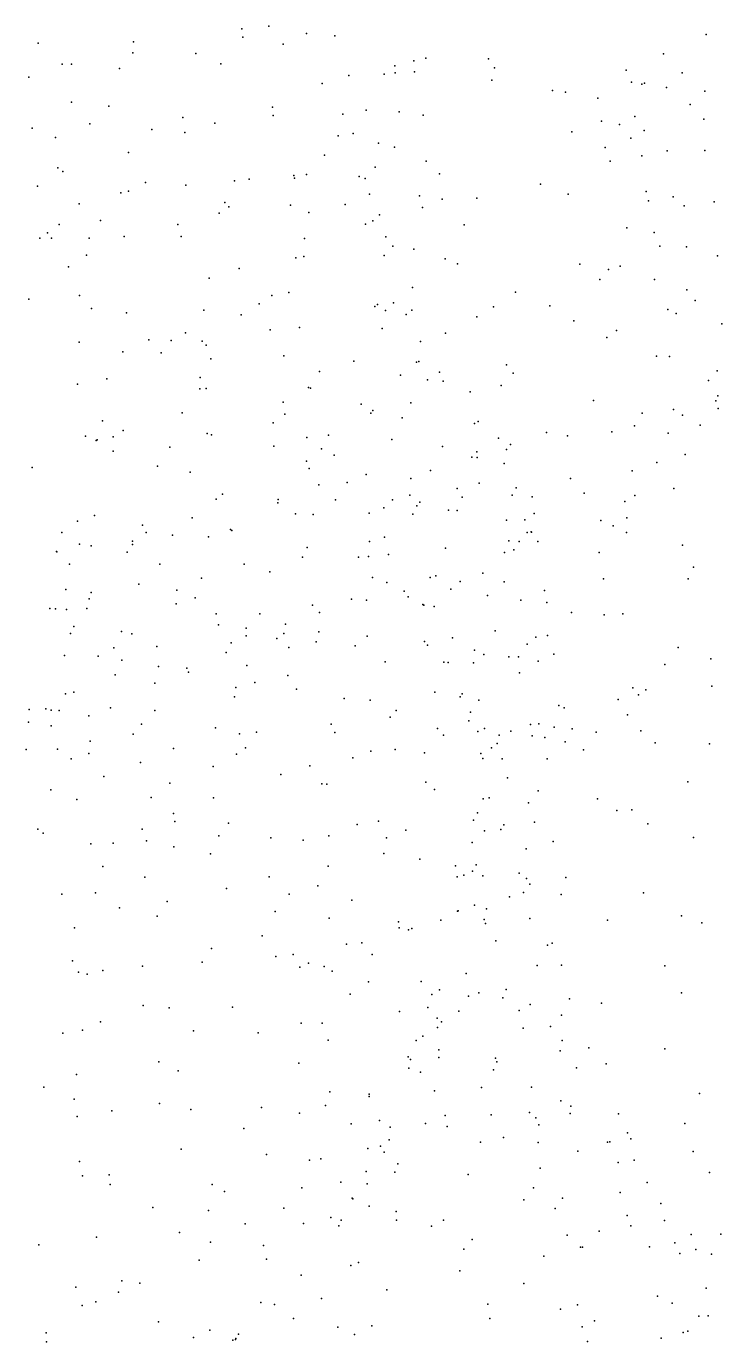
# Model space of a CAD drawing. Header units: metres. Extents: x -25 to 25, y -27.7 to 27.8.
# Drawn here: x -3.328 to -2.622, y -4.006 to -2.671 of the extents above; entities that cross this region are included whole.
import ezdxf

# ---------------------------------------------------------------- set-up
doc = ezdxf.new("R2010")
doc.units = ezdxf.units.M

msp = doc.modelspace()

# ---------------------------------------------------------------- linework, layer by layer
for p in [(-3.0819, -2.6707, 1.5901), (-3.1092, -2.6731, -8.9684), (-3.1084, -2.6816, -4.5809), (-3.0436, -2.6779, -21.5223), (-3.0149, -2.6805, -5.6126), (-2.6381, -2.679, -9.184), (-3.3159, -2.6877, -4.2875), (-3.2198, -2.6976, -4.4014), (-3.2193, -2.6865, -5.5174), (-3.0675, -2.6887, -4.6423), (-3.2917, -2.7092, -5.4174), (-3.2822, -2.7092, -0.6985), (-3.1558, -2.6983, -4.506), (-3.1305, -2.7089, -5.5672), (-2.9539, -2.711, 24.0382), (-2.9348, -2.7058, -5.519), (-2.9224, -2.7031, -9.035), (-2.8589, -2.7037, -0.8813), (-2.6812, -2.6987, 6.3703), (-3.3256, -2.7223, -4.2164), (-3.2333, -2.7134, 24.0606), (-3.0006, -2.7206, -4.9336), (-2.9648, -2.7194, -0.8061), (-2.9535, -2.7179, -5.2722), (-2.9341, -2.717, -5.4374), (-2.853, -2.7129, 27.0808), (-2.7194, -2.7154, 6.2405), (-2.6624, -2.7181, 24.057), (-3.0278, -2.7287, -4.697), (-2.8554, -2.7255, -9.0846), (-2.7939, -2.736, 24.0487), (-2.7809, -2.7377, -9.1287), (-2.7137, -2.7273, -9.1586), (-2.7035, -2.7296, 6.0291), (-2.7007, -2.7284, 26.9701), (-2.6784, -2.7327, -0.9119), (-2.6395, -2.7366, 5.8855), (-3.2823, -2.7477, -4.266), (-2.7481, -2.7437, 1.6279), (-2.6543, -2.75, -9.1891), (-3.2444, -2.7517, -8.9061), (-3.1692, -2.7633, -8.9327), (-3.0782, -2.7528, -8.9601), (-3.0775, -2.7612, 24.0542), (-3.0067, -2.76, -4.7903), (-2.9831, -2.7558, -8.999), (-2.9497, -2.7575, 27.1208), (-2.9251, -2.7609, -5.3799), (-2.7104, -2.7623, 6.1334), (-3.3219, -2.774, -8.8932), (-3.2634, -2.7697, 27.1623), (-3.2007, -2.7756, -0.6906), (-3.1366, -2.7691, -4.4581), (-2.7743, -2.7777, -25.0705), (-2.7442, -2.767, -17.1091), (-2.7261, -2.7703, -16.6445), (-2.7008, -2.7764, 6.2999), (-2.6405, -2.7649, -24.8077), (-3.2985, -2.7837, -5.3763), (-3.1671, -2.7786, -5.5052), (-3.0114, -2.7818, -25.8139), (-2.9963, -2.7794, -4.8586), (-2.9707, -2.7894, -5.1043), (-2.7144, -2.7843, 6.2005), (-3.2242, -2.7987, -4.2727), (-3.0254, -2.8017, -16.1895), (-2.9545, -2.7935, -5.192), (-2.7406, -2.7938, -0.8137), (-2.7033, -2.8021, -9.1722), (-2.6777, -2.797, 5.9851), (-2.6395, -2.7968, 24.076), (-3.2959, -2.8144, -4.1131), (-3.2908, -2.8181, 24.0859), (-2.9738, -2.8137, -5.0129), (-2.9223, -2.8078, -0.7457), (-2.7355, -2.8077, 24.0685), (-3.2071, -2.8294, -5.4602), (-3.1167, -2.8275, -4.4082), (-3.1018, -2.8259, 27.1154), (-3.0564, -2.8223, -4.5165), (-3.0558, -2.8248, -5.5687), (-3.0437, -2.8213, -8.9646), (-2.9902, -2.8231, -4.7328), (-2.9842, -2.8252, -0.7026), (-2.9086, -2.8206, -5.4403), (-2.8061, -2.8309, -25.4366), (-3.3165, -2.8331, -0.6559), (-3.232, -2.8397, 27.1172), (-3.2242, -2.8381, -4.2045), (-3.1661, -2.8321, -4.3205), (-2.9797, -2.8413, -8.9983), (-2.9289, -2.843, -5.2456), (-2.7782, -2.841, -9.1417), (-2.6989, -2.8383, 6.1357), (-2.6717, -2.8437, 6.3661), (-3.2744, -2.8509, -5.391), (-3.1267, -2.8495, 24.0776), (-3.1224, -2.8539, -8.9389), (-3.0599, -2.8523, -0.6719), (-3.0045, -2.8518, -4.5826), (-2.926, -2.8546, 27.0416), (-2.9061, -2.8463, -5.343), (-2.8708, -2.8453, 24.068), (-2.6967, -2.8478, 6.2743), (-2.6605, -2.853, -0.7586), (-2.63, -2.8489, 5.9013), (-3.2527, -2.8678, -4.0985), (-3.1322, -2.8604, -5.4957), (-3.0414, -2.8596, 24.0731), (-2.9837, -2.8717, -4.6527), (-2.9763, -2.8682, -4.8389), (-2.9696, -2.8623, -5.509), (-3.3065, -2.8805, -19.2426), (-3.2945, -2.872, -3.8632), (-3.2287, -2.884, -19.533), (-3.1741, -2.8721, -21.7014), (-3.1709, -2.8841, -0.6361), (-2.9632, -2.8844, -4.9627), (-2.8835, -2.8722, -9.079), (-2.7185, -2.8753, -0.7247), (-2.6909, -2.8801, -9.1872), (-3.3143, -2.8857, -3.6948), (-3.3024, -2.886, 27.0754), (-3.2642, -2.8859, -3.9805), (-3.0458, -2.8861, 27.0617), (-2.9561, -2.894, 24.0757), (-2.9347, -2.8971, -17.0111), (-2.685, -2.8938, 6.087), (-2.6581, -2.8945, 5.9755), (-3.2668, -2.903, -0.6188), (-3.0546, -2.9058, -4.3949), (-3.0464, -2.9046, -5.5372), (-2.965, -2.9036, -4.7716), (-2.9029, -2.9067, -5.2882), (-2.6264, -2.9037, -25.2977), (-3.2851, -2.915, -16.187), (-3.1121, -2.9168, -4.2893), (-2.8905, -2.912, -0.6625), (-2.7664, -2.9122, -9.1554), (-2.7373, -2.9177, -17.334), (-2.7252, -2.9141, -21.4135), (-3.1424, -2.9266, -4.2125), (-2.936, -2.9358, -5.114), (-2.7458, -2.9279, 26.8645), (-2.6906, -2.9277, 6.1814), (-2.6578, -2.9383, 6.3509), (-3.3253, -2.9477, -3.5875), (-3.2741, -2.944, -5.3731), (-3.0789, -2.9442, 24.0958), (-3.0616, -2.941, 1.528), (-2.9553, -2.9514, -5.4488), (-2.8316, -2.9406, 24.1038), (-2.6493, -2.9492, -0.6499), (-3.2617, -2.9571, -3.6451), (-3.2265, -2.9616, -3.7876), (-3.1477, -2.9589, -4.1382), (-3.1101, -2.9638, -5.4758), (-3.0917, -2.9524, -8.9171), (-2.9744, -2.9552, -16.5665), (-2.9716, -2.9532, -4.5365), (-2.9636, -2.9593, -0.6085), (-2.9425, -2.9635, -4.8335), (-2.9369, -2.9588, -5.0171), (-2.8538, -2.9557, -9.1054), (-2.7968, -2.9547, 1.5903), (-2.6769, -2.9583, 6.2593), (-2.6686, -2.9623, 6.099), (-3.0507, -2.9764, -4.2973), (-2.9667, -2.9777, -9.0037), (-2.8707, -2.9657, -5.3342), (-2.7724, -2.9697, -0.6221), (-2.6223, -2.9729, 6.407), (-3.2743, -2.9913, 24.1514), (-3.2036, -2.9891, -0.5649), (-3.1811, -2.9898, -3.8586), (-3.1663, -2.9819, -5.4359), (-3.1494, -2.9904, -4.0384), (-3.0806, -2.9788, -4.2293), (-2.928, -2.9909, -4.7704), (-2.9025, -2.9824, -5.1783), (-2.7388, -2.9867, 24.1266), (-2.7292, -2.9795, -9.175), (-3.23, -3.0011, -8.7982), (-3.1912, -3.0024, -3.7341), (-3.1454, -2.9945, 27.0007), (-3.1409, -3.0083, -3.9697), (-3.0665, -3.0054, -0.5621), (-2.9955, -3.0106, -0.5589), (-2.9321, -3.0117, 26.9261), (-2.9297, -3.0112, -4.6355), (-2.8408, -3.0146, -0.5807), (-2.6883, -3.0056, 26.7062), (-2.6752, -3.0059, -0.5822), (-3.2462, -3.0288, -3.5683), (-3.1517, -3.0273, -3.7932), (-3.0304, -3.0213, 24.1389), (-2.9484, -3.0251, -4.4345), (-2.9207, -3.0296, -5.4391), (-2.9088, -3.0219, -0.5605), (-2.905, -3.0311, -4.96), (-2.8339, -3.023, 24.1444), (-2.6357, -3.0303, 6.1675), (-2.6268, -3.0207, -19.9286), (-3.2759, -3.0341, -0.5503), (-3.1518, -3.0389, -0.533), (-3.1455, -3.0385, -8.8541), (-3.0415, -3.0374, -4.1818), (-3.0396, -3.0383, 26.9391), (-2.8776, -3.0419, -5.1451), (-2.8461, -3.0354, -5.3411), (-3.0675, -3.0525, -5.4734), (-2.9882, -3.0544, -4.2881), (-2.9379, -3.0532, 24.159), (-2.7524, -3.0506, -0.5402), (-2.6283, -3.051, 6.2373), (-2.6261, -3.0458, 26.1325), (-3.2508, -3.0713, -16.6952), (-3.17, -3.0632, 24.1839), (-3.0658, -3.0646, -0.5203), (-2.9784, -3.0637, -5.4685), (-2.9764, -3.0609, -21.6128), (-2.9467, -3.0684, -9.01), (-2.8693, -3.0721, -0.5211), (-2.7031, -3.0636, 25.8797), (-2.6711, -3.0598, 25.967), (-2.662, -3.0657, -9.21), (-2.6259, -3.0588, 26.2415), (-3.2298, -3.0813, -0.5201), (-3.1445, -3.0843, 26.9129), (-3.0774, -3.0732, -3.9162), (-2.873, -3.0741, -5.4059), (-2.8, -3.0831, 24.195), (-2.7339, -3.0826, -9.1661), (-2.7107, -3.0763, 26.063), (-2.6767, -3.084, 26.5153), (-2.6442, -3.0757, 26.3928), (-3.268, -3.0868, -16.9232), (-3.2572, -3.0913, 24.224), (-3.2561, -3.0907, -3.4765), (-3.2399, -3.0877, -8.7353), (-3.1822, -3.0982, -5.4089), (-3.1401, -3.0857, -3.6061), (-3.0768, -3.0972, -8.8818), (-3.0434, -3.0882, -4.0326), (-3.0213, -3.086, 24.1871), (-2.9572, -3.0902, -0.5014), (-2.9055, -3.0974, -4.4338), (-2.8489, -3.0889, 26.7713), (-2.8365, -3.0955, 25.7915), (-2.7788, -3.0866, 26.7023), (-3.24, -3.102, 26.894), (-3.0284, -3.0997, -19.7948), (-3.0155, -3.1062, 26.869), (-2.8757, -3.1082, -4.6763), (-2.8708, -3.1029, -4.8176), (-2.8705, -3.1085, -9.077), (-2.8406, -3.1003, 25.8902), (-2.6592, -3.1054, 25.6869), (-3.3222, -3.1186, 26.8646), (-3.1949, -3.1174, -3.5065), (-3.1616, -3.1236, -8.7893), (-3.0435, -3.1122, -3.8595), (-3.041, -3.1198, -0.4829), (-2.9178, -3.1217, 25.7394), (-2.8432, -3.1145, -5.0945), (-2.7133, -3.1222, 26.3309), (-2.6881, -3.1135, 24.2303), (-3.0312, -3.1364, 24.2238), (-3.0024, -3.134, -3.9772), (-2.9831, -3.1257, -4.1262), (-2.9379, -3.1299, 25.8238), (-2.8683, -3.1346, -4.499), (-2.7756, -3.1299, 26.135), (-3.1353, -3.1508, 24.2464), (-3.1289, -3.1458, -3.527), (-3.0724, -3.1511, 25.785), (-3.0141, -3.1514, -3.7058), (-2.9564, -3.1515, 1.5191), (-2.9387, -3.1469, 25.9271), (-2.8907, -3.14, 25.9962), (-2.8856, -3.149, -4.3864), (-2.8348, -3.1469, 25.5341), (-2.8309, -3.1394, -0.4651), (-2.8146, -3.1484, 26.6456), (-2.7617, -3.1449, 26.5377), (-2.7105, -3.1471, -17.594), (-2.6709, -3.1401, -0.4437), (-3.0728, -3.1545, -5.445), (-2.9802, -3.1651, -3.903), (-2.9651, -3.1598, -4.0389), (-2.9318, -3.1576, -5.422), (-2.9285, -3.1538, -4.2157), (-2.8997, -3.1622, -9.0408), (-2.8906, -3.1625, 26.6994), (-2.8125, -3.1654, -5.288), (-2.7207, -3.1534, -20.0893), (-3.276, -3.1733, 25.6737), (-3.2588, -3.1674, 25.8445), (-3.21, -3.1774, -0.4703), (-3.1596, -3.1699, 25.6899), (-3.0547, -3.1658, 25.6148), (-3.037, -3.1663, 26.7943), (-2.9358, -3.1662, -0.4479), (-2.8406, -3.1723, -4.7677), (-2.822, -3.1719, -9.11), (-2.7451, -3.1726, 1.5898), (-2.7323, -3.1779, -0.4167), (-2.7184, -3.1699, 25.4844), (-3.292, -3.1848, 1.3715), (-3.2063, -3.1846, 25.6197), (-3.1795, -3.1875, 26.8037), (-3.143, -3.1891, -5.4124), (-3.1207, -3.1817, -8.7878), (-3.1194, -3.1828, 25.9231), (-2.9645, -3.1893, -8.9519), (-2.8198, -3.1846, 26.2762), (-2.8156, -3.184, -5.3575), (-2.8152, -3.1843, -5.0839), (-2.719, -3.1848, 24.2864), (-3.2975, -3.2039, -8.6075), (-3.2969, -3.2042, -3.3391), (-3.274, -3.1964, -5.3626), (-3.2623, -3.1984, 26.763), (-3.2257, -3.2046, -3.3706), (-3.2203, -3.1936, 25.9338), (-3.2203, -3.1969, -8.6744), (-3.0429, -3.1998, -3.5292), (-2.9798, -3.194, -3.7644), (-2.9025, -3.2006, 26.1451), (-2.8428, -3.205, -4.6391), (-2.8383, -3.1931, 25.4439), (-2.8333, -3.2024, -4.8587), (-2.8277, -3.1938, -4.9389), (-2.809, -3.1939, -5.2193), (-2.7466, -3.205, 25.4034), (-2.6621, -3.1975, -0.3825), (-3.2843, -3.2168, 25.5107), (-3.1926, -3.2168, 24.2231), (-3.1068, -3.2167, -3.4375), (-3.0478, -3.2098, 25.4774), (-2.991, -3.2098, -3.606), (-2.9807, -3.2092, 26.0712), (-2.9603, -3.2071, 24.2835), (-3.1502, -3.2312, 26.7245), (-3.0808, -3.2247, 24.3221), (-2.9766, -3.2305, 26.6708), (-2.9183, -3.2303, -4.1719), (-2.9124, -3.2287, -19.5627), (-2.8646, -3.2261, -4.4245), (-2.7422, -3.2316, -9.135), (-2.6564, -3.2317, -9.2028), (-2.651, -3.2198, 25.458), (-3.2878, -3.2426, 26.0942), (-3.2623, -3.2455, -19.1747), (-3.2138, -3.2372, -5.3861), (-3.1753, -3.2433, 24.3563), (-2.962, -3.2355, -3.7001), (-2.9445, -3.2442, -3.8481), (-2.8972, -3.2422, -5.3916), (-2.8876, -3.2346, 26.3319), (-2.8429, -3.2348, -0.3847), (-2.8022, -3.2437, -9.0927), (-3.2642, -3.2522, 25.4286), (-3.1759, -3.2571, -8.6595), (-3.1568, -3.2509, -3.3571), (-3.0374, -3.2584, -19.9858), (-2.9979, -3.2525, -0.3843), (-2.9828, -3.2535, -8.8898), (-2.9406, -3.25, 26.5755), (-2.9257, -3.2577, 25.3482), (-2.9245, -3.2585, 26.4733), (-2.8599, -3.2486, 24.2939), (-2.8261, -3.2534, 25.3344), (-2.7997, -3.2559, -5.2573), (-3.3043, -3.2619, -8.5338), (-3.2985, -3.2621, -5.3475), (-3.2871, -3.2628, -3.2844), (-3.2665, -3.262, -0.4482), (-3.1353, -3.2673, 26.1283), (-3.0909, -3.2672, -0.3985), (-3.0305, -3.266, -5.4346), (-2.914, -3.2598, -0.368), (-2.7746, -3.2659, 24.3835), (-2.7417, -3.2684, -0.3332), (-2.7225, -3.2674, 25.3218), (-3.2797, -3.28, 24.4324), (-3.2313, -3.2851, -8.5726), (-3.1329, -3.2784, -5.3979), (-3.105, -3.282, -8.7138), (-3.065, -3.2779, 25.3441), (-3.0313, -3.2856, -8.8075), (-2.8521, -3.2844, 1.5365), (-3.2833, -3.2872, 26.5915), (-3.221, -3.2876, 26.1732), (-3.12, -3.2969, 1.4267), (-3.1048, -3.2898, 26.5939), (-3.0736, -3.2924, 24.4061), (-3.0668, -3.2872, 26.2288), (-3.0339, -3.2958, 26.4798), (-2.9822, -3.29, 25.2874), (-2.924, -3.2955, -3.7769), (-2.8956, -3.2918, -4.197), (-2.8197, -3.2982, -4.7208), (-2.8109, -3.2911, -4.8702), (-2.7989, -3.2894, -5.0729), (-3.2893, -3.3095, 26.3697), (-3.2551, -3.3104, -5.3814), (-3.2391, -3.3019, 26.2592), (-3.1956, -3.3004, 26.6112), (-3.1252, -3.3065, 26.5104), (-3.0617, -3.3015, 26.323), (-2.9944, -3.2997, 26.3899), (-2.9208, -3.2992, -3.6548), (-2.873, -3.3043, -5.3531), (-2.8636, -3.3086, -4.3399), (-2.8384, -3.311, -4.5123), (-2.8285, -3.3108, -0.3115), (-2.7928, -3.3083, -5.1846), (-2.6664, -3.3016, 24.4338), (-3.2312, -3.3145, 26.4797), (-3.1938, -3.3207, 26.3344), (-3.1652, -3.3224, 25.249), (-3.1042, -3.3196, 26.4131), (-2.9639, -3.3159, -5.3996), (-2.9042, -3.3163, -3.9126), (-2.8999, -3.3167, 24.4364), (-2.8743, -3.317, -8.9934), (-2.8085, -3.3153, 25.1986), (-2.68, -3.3189, 25.2643), (-2.6332, -3.3129, -9.217), (-3.2379, -3.3291, -0.4025), (-3.1977, -3.3378, 24.4895), (-3.1633, -3.3267, -3.2701), (-3.096, -3.337, -3.3004), (-3.0627, -3.33, -5.4133), (-2.8275, -3.3272, -4.6143), (-3.2884, -3.3487, 24.6107), (-3.2799, -3.347, -3.1935), (-3.1168, -3.3515, 25.1508), (-3.1154, -3.3421, -8.6427), (-3.0537, -3.3437, -8.7245), (-2.9134, -3.347, -3.5728), (-2.8878, -3.3516, -3.7312), (-2.8856, -3.3484, -4.0451), (-2.7123, -3.3423, 25.1844), (-2.7066, -3.3495, -9.1412), (-2.6993, -3.3446, 24.4991), (-2.6322, -3.3409, -0.2399), (-3.3252, -3.3645, 25.0316), (-3.3081, -3.3637, -0.4219), (-3.3029, -3.365, 24.2692), (-3.2948, -3.3653, -18.8969), (-3.2427, -3.3629, 25.1067), (-3.1975, -3.3656, 24.6009), (-3.0054, -3.3533, -8.8045), (-2.9789, -3.3548, -3.4023), (-2.9527, -3.3656, -21.5967), (-2.8688, -3.3551, 24.5188), (-2.7875, -3.3603, -5.1042), (-2.7822, -3.3626, 25.0776), (-2.7272, -3.3543, -0.2486), (-3.3259, -3.3773, 24.9306), (-3.2646, -3.371, -8.4264), (-2.9589, -3.3723, 25.0513), (-2.8789, -3.3758, -5.3152), (-2.8773, -3.3671, -3.65), (-2.8079, -3.3791, -4.7837), (-2.718, -3.37, -20.5326), (-3.3028, -3.3811, 24.8141), (-3.2194, -3.3894, 24.767), (-3.2111, -3.3794, -3.1857), (-3.136, -3.3832, 24.9954), (-3.1118, -3.3891, 24.6684), (-3.0944, -3.3874, -3.2439), (-3.0187, -3.3795, -17.6479), (-3.015, -3.3879, 24.9697), (-2.9106, -3.3838, -3.5026), (-2.9047, -3.3905, -0.2531), (-2.8698, -3.3867, -8.957), (-2.863, -3.3836, 24.398), (-2.848, -3.3906, -4.3992), (-2.8362, -3.3865, -5.2607), (-2.8163, -3.3798, -4.6861), (-2.8146, -3.3911, 24.9406), (-2.7923, -3.3824, -9.0515), (-2.7739, -3.3841, -21.351), (-2.7497, -3.3873, 24.6728), (-2.7042, -3.386, 25.0482), (-3.328, -3.4049, -8.3493), (-3.2965, -3.4047, -5.3642), (-3.2633, -3.3965, -0.3727), (-3.1786, -3.4041, 24.904), (-3.1055, -3.4035, 24.8121), (-2.9538, -3.4051, 24.725), (-2.8559, -3.4033, 24.8269), (-2.8503, -3.399, 24.7166), (-2.8017, -3.393, -4.8681), (-2.7811, -3.3972, 24.7756), (-2.7627, -3.4054, -0.2079), (-2.6898, -3.3983, -0.198), (-2.6346, -3.3993, 25.1233), (-3.2826, -3.4147, -3.0899), (-3.2646, -3.409, -17.5091), (-3.2122, -3.4184, -20.0486), (-3.1148, -3.4097, -0.299), (-2.9967, -3.4134, -3.2906), (-2.9782, -3.4067, 24.8679), (-2.9238, -3.4083, -3.4028), (-2.8666, -3.409, -3.8155), (-2.8648, -3.4143, -3.7096), (-2.8452, -3.4145, -4.5029), (-2.7995, -3.4144, -4.9669), (-3.2494, -3.4326, -8.3754), (-3.1385, -3.4222, -3.1676), (-3.0698, -3.4305, -8.6079), (-3.0402, -3.4215, -0.2551), (-3.3032, -3.446, -3.0285), (-3.1824, -3.4391, -8.446), (-3.0281, -3.44, -5.3967), (-3.0231, -3.4402, -8.6705), (-2.9227, -3.4384, -5.3234), (-2.9139, -3.4458, -17.9475), (-2.8397, -3.434, -4.597), (-2.6567, -3.4379, -9.1627), (-3.2767, -3.4558, -18.3547), (-3.2014, -3.4539, -0.3067), (-3.1382, -3.454, -5.385), (-2.8642, -3.4551, -3.8975), (-2.8583, -3.4541, -3.5022), (-2.8182, -3.4591, -4.8069), (-2.8086, -3.4472, -19.5226), (-2.7483, -3.4551, -20.7565), (-3.1786, -3.4701, -19.1656), (-2.8702, -3.4693, -0.1709), (-2.7286, -3.4669, -21.1196), (-2.7135, -3.4664, -0.135), (-3.3162, -3.4859, -5.3687), (-3.2105, -3.4859, -5.396), (-3.1773, -3.4783, -3.0567), (-3.1227, -3.4798, -8.4762), (-2.9922, -3.4811, -3.1992), (-2.9707, -3.4779, -0.1902), (-2.8742, -3.4767, -4.272), (-2.8433, -3.4815, -4.682), (-2.8122, -3.479, -5.0252), (-2.6974, -3.4804, -9.1061), (-3.3108, -3.4901, -8.2992), (-3.2059, -3.4979, -8.3609), (-3.1327, -3.4926, -0.2525), (-3.08, -3.4947, -3.0755), (-3.0469, -3.497, -18.122), (-3.021, -3.4928, -20.3181), (-2.9624, -3.4949, -5.3382), (-2.943, -3.487, -8.7787), (-2.8754, -3.4995, -4.4468), (-2.863, -3.4877, -3.4055), (-2.8465, -3.4862, -3.7408), (-2.7933, -3.4986, 1.5431), (-2.651, -3.4943, -0.1), (-3.2625, -3.5009, -0.3071), (-3.2397, -3.5002, -2.9528), (-3.1783, -3.5039, -21.7909), (-3.1412, -3.5111, -8.4146), (-2.9652, -3.5105, -8.7061), (-2.8208, -3.5058, -5.1324), (-3.2505, -3.5238, -2.8457), (-3.0215, -3.5236, 1.4466), (-2.9287, -3.5164, -3.2292), (-2.8926, -3.5231, -0.123), (-2.8713, -3.5221, -4.0679), (-3.2076, -3.5348, -18.7066), (-3.0815, -3.5345, -5.3753), (-2.8906, -3.5342, -5.2219), (-2.8839, -3.5328, -4.3653), (-2.8752, -3.5286, -4.5326), (-2.8647, -3.5333, -3.983), (-2.8277, -3.5306, -8.906), (-2.8204, -3.5361, -4.9082), (-2.7804, -3.5352, -8.9888), (-3.292, -3.5519, -2.5632), (-3.2579, -3.5507, -2.6613), (-3.1247, -3.5461, -2.8701), (-3.0611, -3.552, -0.1551), (-3.0322, -3.5435, -3.0068), (-2.8233, -3.5502, -4.9963), (-2.8169, -3.5418, -3.5129), (-2.7852, -3.5524, -0.0654), (-2.7015, -3.5506, -9.0835), (-3.2336, -3.566, -5.4152), (-3.1851, -3.5595, -2.7303), (-2.9976, -3.5582, -0.1195), (-2.8731, -3.563, -4.6356), (-2.8377, -3.5546, -3.8604), (-3.1953, -3.5742, -2.6094), (-3.0754, -3.5696, -2.8189), (-3.0207, -3.5764, -2.878), (-2.9072, -3.5783, -3.1418), (-2.8903, -3.5693, -8.7857), (-2.8898, -3.5688, -4.2939), (-2.8633, -3.5776, -3.2206), (-2.8609, -3.5669, -5.1649), (-2.8171, -3.5768, -3.3502), (-2.7381, -3.5783, -9.0277), (-2.663, -3.5739, -0.0297), (-3.279, -3.5861, -2.4875), (-2.9503, -3.5802, -8.6525), (-2.9497, -3.5861, -19.3177), (-2.9402, -3.5883, -3.0346), (-2.9366, -3.5867, -0.0738), (-2.8619, -3.5816, -4.7562), (-2.6424, -3.5811, -9.166), (-3.0888, -3.5944, -2.6838), (-3.0032, -3.6028, -2.8146), (-2.9875, -3.6015, -8.5563), (-2.8516, -3.5994, -5.0391), (-2.7992, -3.6039, -3.5584), (-2.7942, -3.6016, -8.9118), (-3.2811, -3.6197, -8.2394), (-3.1401, -3.6072, -2.5803), (-3.0748, -3.6151, -8.3904), (-3.0573, -3.6133, -18.4292), (-2.977, -3.6133, -21.5249), (-3.2749, -3.6312, -2.4248), (-3.2661, -3.6331, -5.434), (-3.2503, -3.6296, 3.8157), (-3.2101, -3.6251, -8.2839), (-3.1494, -3.6209, -5.4092), (-3.0505, -3.6262, -0.0856), (-3.0417, -3.6219, 24.4183), (-3.0256, -3.6254, -2.7087), (-3.0176, -3.6302, -5.3183), (-2.8817, -3.6326, -4.0983), (-2.8094, -3.6243, -3.716), (-2.7849, -3.624, -3.4002), (-2.6801, -3.6247, -9.0993), (-2.9809, -3.6409, -0.0497), (-2.9273, -3.6407, -2.9008), (-2.9994, -3.6536, -8.4979), (-2.9163, -3.6538, -4.5642), (-2.9088, -3.6492, -4.2913), (-2.8793, -3.6556, -2.989), (-2.8688, -3.6521, -4.0193), (-2.8444, -3.6571, -21.0603), (-2.841, -3.6488, -3.8997), (-2.7767, -3.6582, -3.3359), (-2.6631, -3.6523, 0.0308), (-3.2093, -3.665, -2.4347), (-3.183, -3.6674, -20.3899), (-3.1188, -3.6666, 1.4024), (-2.9492, -3.6712, -2.7558), (-2.9206, -3.6672, -4.415), (-2.8889, -3.6707, -5.0092), (-2.8277, -3.6702, -3.067), (-2.8166, -3.6641, -3.7996), (-2.7442, -3.6625, -8.9593), (-3.2526, -3.6817, -0.189), (-3.0489, -3.6828, -2.5476), (-3.0278, -3.6829, -19.0818), (-2.9109, -3.6778, -4.7029), (-2.9065, -3.6816, -4.822), (-2.7961, -3.6865, -8.8332), (-2.7848, -3.6749, -3.241), (-3.2911, -3.693, -2.3402), (-3.271, -3.6901, -8.2289), (-3.1584, -3.6907, -5.4364), (-3.0928, -3.6929, -0.0687), (-2.9257, -3.6961, 0.0067), (-2.9107, -3.6872, -5.0906), (-2.8238, -3.688, 24.5481), (-3.0215, -3.7002, -8.4199), (-2.9325, -3.7007, -4.4828), (-2.9094, -3.7101, -4.1741), (-2.7861, -3.711, -3.1354), (-2.7841, -3.7006, -3.5938), (-2.7571, -3.7081, -3.4505), (-2.6801, -3.7089, -9.0637), (-3.1936, -3.7221, -2.3661), (-3.0513, -3.7235, -20.6176), (-2.9406, -3.7172, -2.6773), (-2.9382, -3.72, -5.1467), (-2.9094, -3.7178, -4.9213), (-2.8519, -3.7184, -8.6872), (-2.8505, -3.7223, 0.052), (-2.7395, -3.7244, -8.9196), (-3.277, -3.7351, -5.467), (-3.1739, -3.7312, 24.382), (-2.9399, -3.7288, -4.6302), (-2.9278, -3.7326, -4.2675), (-2.854, -3.7305, -2.8033), (-2.7695, -3.7284, 0.0731), (-3.3103, -3.7479, -0.1993), (-3.0201, -3.7527, -5.2532), (-2.9139, -3.7517, -8.5473), (-2.866, -3.7483, -3.9808), (-2.8153, -3.748, -2.8663), (-3.2794, -3.7601, -2.2977), (-3.1927, -3.7644, -8.2613), (-3.0243, -3.7665, -2.4543), (-2.9802, -3.7574, -18.6879), (-2.9799, -3.755, -2.5315), (-2.7857, -3.7617, -2.9628), (-2.6448, -3.7544, 0.1077), (-3.2765, -3.7777, -0.1435), (-3.2412, -3.7719, 3.9379), (-3.161, -3.7705, -0.0615), (-3.0894, -3.7685, -2.3896), (-3.0507, -3.7743, -8.3514), (-2.903, -3.7767, 0.0736), (-2.8562, -3.776, -2.6991), (-2.8174, -3.7737, -3.8435), (-2.8108, -3.7792, 0.1052), (-2.7759, -3.7746, -8.8012), (-2.7754, -3.7674, -3.6524), (-2.727, -3.7749, -3.4281), (-3.1073, -3.79, -0.0131), (-2.9982, -3.7852, -8.4073), (-2.9697, -3.7819, -5.1138), (-2.9589, -3.7887, -4.6741), (-2.9229, -3.7847, -4.1887), (-2.9009, -3.7878, -4.0888), (-2.8077, -3.7861, -2.7778), (-2.6596, -3.785, -19.2621), (-2.9598, -3.8013, -4.8046), (-2.8672, -3.8039, -2.6246), (-2.8436, -3.799, -3.9329), (-2.8084, -3.804, 1.5325), (-2.7382, -3.8039, -3.06), (-2.7358, -3.8035, -8.864), (-2.718, -3.7943, -3.3135), (-2.7146, -3.8004, -3.2308), (-3.1709, -3.8109, -2.3089), (-3.0842, -3.8162, -5.3116), (-2.9813, -3.8103, 0.0674), (-2.9684, -3.8079, -4.5037), (-2.9648, -3.814, -4.9062), (-2.7683, -3.8129, -2.8679), (-2.6513, -3.8133, -9.0416), (-3.2741, -3.8235, -5.5014), (-3.0406, -3.8222, 1.4383), (-3.0291, -3.8206, 24.4549), (-2.9508, -3.8259, -4.2672), (-2.8065, -3.8301, -8.6634), (-2.7274, -3.8245, -3.4889), (-2.7111, -3.822, -3.1449), (-3.271, -3.838, -2.2443), (-3.244, -3.837, -8.2197), (-3.1394, -3.8467, -5.4009), (-3.0089, -3.8445, -2.3682), (-2.9832, -3.8337, -4.5752), (-2.982, -3.846, -4.4312), (-2.9539, -3.8343, -8.4506), (-2.8795, -3.8366, -18.9652), (-2.698, -3.8446, -3.4072), (-2.6348, -3.8345, 1.5847), (-3.243, -3.8469, 1.314), (-3.1269, -3.8538, -21.4504), (-3.0485, -3.85, 0.0539), (-2.8134, -3.8501, -3.8422), (-2.7252, -3.8549, -2.9256), (-3.1996, -3.8703, -5.4763), (-3.1431, -3.8732, -8.2837), (-3.0667, -3.8708, -2.3094), (-2.9974, -3.8606, -4.6835), (-2.9968, -3.8615, -4.8382), (-2.9802, -3.8689, -4.3186), (-2.823, -3.8625, -8.597), (-2.7912, -3.8713, -2.6721), (-2.784, -3.8607, -3.7379), (-2.6839, -3.8662, -3.2675), (-3.1059, -3.8867, -5.2599), (-3.0468, -3.8864, -21.1701), (-3.019, -3.8802, -5.0641), (-3.0085, -3.883, -4.9244), (-2.9525, -3.8743, -4.1981), (-2.9523, -3.883, -2.389), (-2.9047, -3.883, -4.0354), (-2.7181, -3.8783, -8.8412), (-2.6804, -3.8832, -3.0435), (-3.1724, -3.8954, -0.0163), (-3.0109, -3.8888, -4.5197), (-2.9167, -3.889, 0.1148), (-2.7792, -3.8982, 0.1568), (-2.7465, -3.8942, -3.5934), (-2.7144, -3.8887, -18.8324), (-2.6532, -3.8974, -3.1855), (-2.623, -3.8972, 0.176), (-3.3154, -3.9079, 3.75), (-3.2568, -3.9004, 24.3209), (-3.1412, -3.9052, -5.3414), (-3.0872, -3.9086, -20.9492), (-2.884, -3.9126, -8.521), (-2.8755, -3.9025, -3.9682), (-2.7655, -3.9103, -8.7177), (-2.7635, -3.9104, -3.6697), (-2.6955, -3.9102, -2.8701), (-2.6697, -3.906, 24.6507), (-2.6484, -3.9129, -3.1141), (-3.1526, -3.9236, -2.232), (-3.0844, -3.9227, -8.3217), (-2.9909, -3.9261, 0.1045), (-2.8027, -3.9195, -2.5631), (-2.6649, -3.9168, -2.9833), (-2.6326, -3.9174, -8.9875), (-3.0491, -3.9387, -4.7707), (-2.9987, -3.9292, -4.2787), (-2.888, -3.9346, -2.4053), (-3.2777, -3.9509, -5.5583), (-3.231, -3.9446, -0.0392), (-3.2129, -3.947, -5.5219), (-2.962, -3.9536, -2.3171), (-2.8231, -3.9474, -8.5634), (-2.638, -3.9519, -3.3132), (-3.2574, -3.966, -2.1589), (-3.2346, -3.9561, -20.7634), (-3.0899, -3.9667, -5.0283), (-3.0283, -3.9625, -4.3742), (-2.6874, -3.9603, -2.7605), (-3.2713, -3.9695, -8.2056), (-3.0761, -3.9686, -4.6361), (-2.8597, -3.9684, 0.1597), (-2.786, -3.9734, -8.6266), (-2.7687, -3.9689, 0.1801), (-2.6725, -3.9672, 0.1916), (-2.6359, -3.9803, -3.3806), (-3.1939, -3.9862, -5.4508), (-3.0568, -3.9827, 0.097), (-3.012, -3.9916, -8.3681), (-2.9773, -3.9902, -4.1202), (-2.8576, -3.983, -3.8855), (-2.764, -3.9912, -3.6917), (-2.7515, -3.9852, -8.6893), (-2.6456, -3.9805, -2.8507), (-3.3077, -3.9975, 4.0875), (-3.3075, -4.0064, -21.4595), (-3.1585, -4.0021, -5.2871), (-3.1418, -3.9947, -5.2113), (-3.1185, -4.0049, -4.9742), (-3.1157, -4.0043, -4.8618), (-3.1155, -4.003, -4.6886), (-3.1128, -3.9987, -4.7688), (-2.9948, -3.9992, 0.1304), (-2.7585, -4.0063, -2.5255), (-2.6837, -4.0027, -2.6973), (-2.6613, -3.997, -8.8636), (-2.6565, -3.9957, -3.4732)]:
    msp.add_point(p)

doc.saveas('drawing.dxf')
